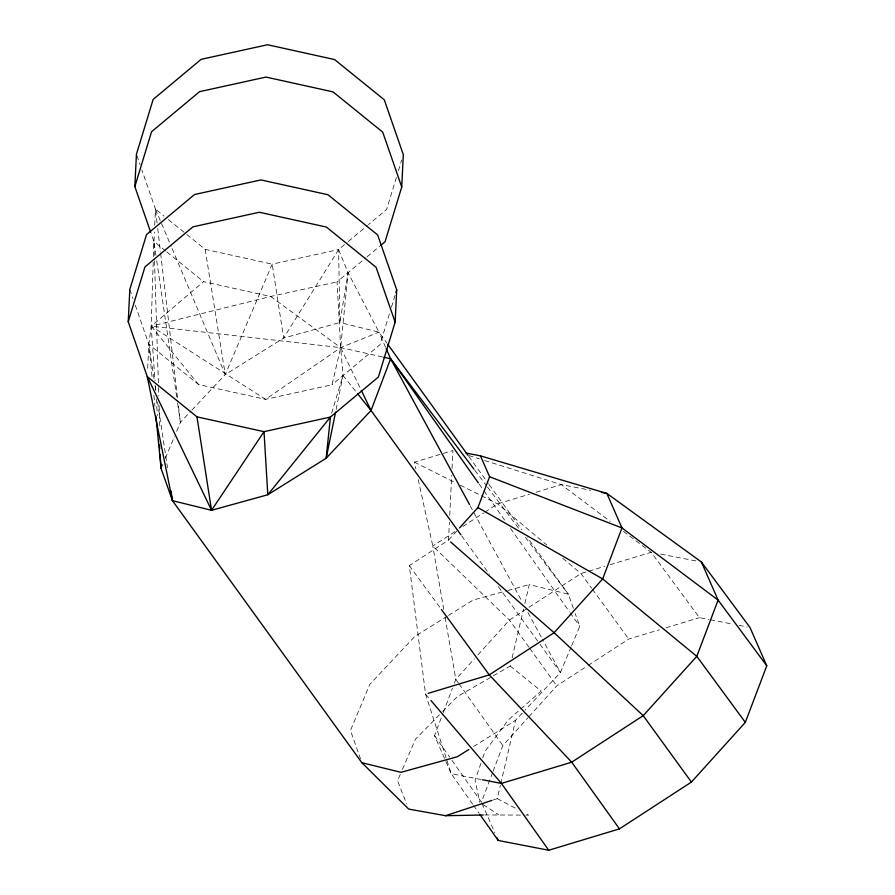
<?xml version="1.0" encoding="UTF-8"?>
<svg xmlns="http://www.w3.org/2000/svg" width="895" height="895" viewBox="0 0 895 895"><rect width="100%" height="100%" fill="white"/><g stroke="black" fill="none" stroke-linecap="round" stroke-linejoin="round"><path stroke-width="0.67" stroke-dasharray="4.47 3.36" d="M153.224 262.291L151.177 326.172L148.861 344.306L147.608 369.892M153.403 256.731L154.354 232.029M154.678 225.294L155.473 209.128L141.869 169.927M446.079 757.785L425.55 694.151L409.317 565.618L448.529 540.11L449.413 522.199M449.749 515.307L451.695 475.334M452.031 468.443L452.915 450.532L414.385 462.178L415.862 468.935M336.128 409.429L343.031 375.531L340.682 347.618L337.035 281.891L366.021 257.693M135.257 305.106L148.861 344.306L198.556 384.537L265.591 399.338L332.011 384.749L340.682 347.618L348.065 272.684L338.623 249.56L347.148 242.444M493.279 799.962L497.251 798.653L500.406 785.139M500.73 783.785L515.565 720.274L524.157 711.133M493.346 675.803L510.217 666.059L510.855 663.34M512.119 657.903L523.564 609.003M524.839 603.577L529.292 584.558L568.347 594.179L573.359 608.343M331.609 413.177L343.031 375.531L356.613 392.491M396.395 177.389L386.606 209.486L368.483 224.623M398.432 170.71L401.698 160.015M389.381 313.91L380.006 344.664L332.011 384.749M391.417 307.22L395.087 295.193M480.962 763.178L475.088 780.261L479.865 802.491M482.774 757.92L485.034 751.352L508.203 720.061L541.162 691.063L510.217 666.059M444.535 758.468L434.522 735.612L442.756 713.886M443.238 712.61L452.434 688.322M454.369 683.209L455.823 679.372L474.305 658.91M492.619 772.553L481.409 802.144L450.42 758.166M493.111 771.266L502.845 745.546L527.949 717.756M161.078 468.465L163.226 463.341M165.374 458.206L174.503 436.413M176.651 431.289L180.398 422.317L190.903 411.141M571.155 646.895L560.427 672.537L525.108 710.115M571.692 645.608L579.747 626.377L575.183 613.5M191.854 410.123L225.26 374.58L272.203 264.159L338.623 249.56L339.899 322.513L378.954 332.146L387.121 343.434M400.278 774.443L397.548 780.742L406.654 803.923M402.448 769.398L415.515 739.147L441.705 712.487M338.623 249.56L283.637 338.053L225.26 374.58L171.706 247.602M448.529 540.11L456.797 530.959M477.997 654.816L509.412 620.045L527.871 608.041M528.878 716.727L556.768 685.85L586.952 666.216M442.667 711.503L457.211 696.702L492.149 676.508M382.523 356.96L340.682 347.618L270.626 296.48L203.59 281.679L151.177 326.172L154.969 380.576M348.222 241.549L367.42 225.518M367.073 256.809L379.748 246.226M454.794 531.719L432.8 546.028L443.719 609.26M462.894 526.45L483.736 512.902M484.889 512.141L497.631 503.863L529.482 494.23M529.023 607.28L580.922 573.527L587.556 571.513M588.104 665.466L628.737 639.041L659.425 629.767M447.343 616.163L414.653 636.613L369.792 684.351L350.471 730.499L360.506 758.837M448.507 615.424L473.03 600.086L506.514 590.845M473.533 746.575L515.565 720.274M385.622 347.361L378.954 332.146L340.682 347.618L265.591 399.338L151.177 326.172L270.626 296.48L337.035 281.891M536.116 492.228L561.333 484.609L590.789 490.303M588.888 571.122L604.796 566.311M610.099 564.7L651.202 552.282L699.454 617.662L709.008 619.519M666.093 627.742L699.454 617.662M507.857 590.476L529.292 584.558M484.676 814.976L524.537 815.076M525.891 815.099L528.621 815.132L524.996 813.231M660.7 554.117L697.339 561.221M710.373 619.776L732.222 624.016M739.046 625.337L747.235 626.925M481.062 779.489L451.214 773.705L445.095 759.732M186.798 234.49L205.168 249.358L272.203 264.159L283.637 338.053L339.899 322.513L348.065 272.684L378.954 332.146M468.779 455.51L479.362 458.844M484.642 460.5L561.333 484.609L610.155 521.371M414.385 462.178L455.387 482.707M460.354 485.191L480.235 495.148M481.476 495.774L497.631 503.863L546.755 544.943M497.251 798.653L515.352 808.163M483.177 804.639L498.638 814.718M623.468 531.395L651.202 552.282M157.084 222.967L155.473 209.128L164.109 216.12M168.439 219.622L185.724 233.617M165.776 251.07L153.884 241.449L151.165 233.617M166.85 251.942L203.59 281.679M562.776 558.335L580.922 573.527L591.64 588.205M425.55 694.151L430.07 699.465M198.556 384.537L151.177 326.172L340.682 347.618L360.719 389.112M474.853 470.345L486.645 485.963M487.484 487.07L518.653 528.352M525.387 537.28L568.347 594.179L527.524 537.705M592.468 589.335L628.737 639.041M409.317 565.618L440.642 608.421M468.756 456.383L488.346 483.49M489.162 484.62L521.819 529.795M461.652 535.87L489.408 574.266M498.381 586.695L539.204 643.169M540.021 644.299L560.427 672.537L542.515 639.444M529.012 647.275L509.412 620.045L432.8 546.028L417.652 477.057M529.829 648.405L556.768 685.85M458.218 682.74L455.823 679.372L445.139 617.516M459.012 683.858L502.845 745.546M479.149 484.038L483.177 489.733M483.982 490.874L505.709 521.617M510.53 528.453L569.287 611.576M570.081 612.717L579.747 626.377M434.522 735.612L449.626 757.036M472.717 804.258L451.214 773.705L446.504 759.117M473.511 805.388L479.093 813.309M470.222 505.854L521.953 601.451M527.927 612.482L541.855 638.213M481.969 803.419L494.845 832.797M155.473 209.128L171.158 246.326M136.879 155.551L140.056 164.702M129.82 289.421L132.986 298.572M205.168 249.358L225.26 374.58M154.041 378.596L148.861 344.306L152.251 378.798M155.07 385.454L155.909 390.936M157.565 401.911L167.51 467.749M155.909 255.254L153.884 241.449L154.466 259.561M156.726 260.781L177.367 401.609M177.568 402.985L180.398 422.317L178.295 404.316M157.733 228.505L160.485 252.043M160.652 253.43L177.646 398.778M153.884 395.344L154.969 406.386M155.35 386.159L155.641 390.343M156.233 398.711L157.397 415.459M154.511 260.948L158.482 386.293M158.527 387.692L158.784 396.049M159.097 405.793L159.757 426.68"/><path stroke-width="1.34" d="M483.278 815.009L445.587 815.703L408.679 809.08L361.871 762.708L172.478 500.674L147.283 376.627L196.978 416.857L264.014 431.658L267.795 494.756L326.172 458.229L330.423 417.07L264.014 431.658L211.544 510.295L147.283 376.627L128.231 321.752L129.82 289.421L146.534 234.602L194.517 194.528L260.937 179.929L327.973 194.73L377.668 234.96L396.709 289.846L395.131 322.166L378.417 376.996L330.423 417.07L267.795 494.756L211.544 510.295L172.478 500.674L161.078 468.465L155.92 416.041M150.718 232.308L134.843 186.574L136.432 154.242L153.146 99.423L201.129 59.338L267.549 44.75L334.585 59.551L384.279 99.781L403.321 154.667L401.743 186.988L385.029 241.807L380.811 245.342M335.569 412.136L326.172 458.229L371.033 410.492L390.623 358.772L386.181 348.625M134.843 186.574L151.557 131.744L199.551 91.67L265.96 77.071L333.007 91.872L382.702 132.102L401.743 186.988M128.231 321.752L144.945 266.923L192.94 226.849L259.349 212.249L326.395 227.061L376.09 267.292L395.131 322.166M395.903 292.52L396.709 289.846M459.549 527.916L477.908 507.577L489.599 476.744L480.447 455.857L466.026 453.071M479.888 814.439L498.213 840.461L548.736 850.25L619.452 828.871L691.41 782.073L745.334 722.366L766.769 665.779L749.976 627.451L701.411 562.004L606.855 493.425L480.447 455.857M468.868 749.495L457.188 756.801L400.926 772.329L361.871 762.708M445.587 815.703L491.959 800.399M428.202 693.345L489.263 674.886L554.094 632.72L602.671 578.931L621.98 527.949L606.855 493.425L601.496 492.384M482.427 779.746L501.424 783.427L571.704 762.182L643.214 715.664L696.802 656.337L718.103 600.097L701.411 562.004M383.877 357.262L390.623 358.772L474.014 469.226M489.599 476.744L621.98 527.949L718.103 600.097L766.769 665.779M477.908 507.577L602.671 578.931L696.802 656.337L745.334 722.366M450.621 541.945L554.094 632.72L643.214 715.664L691.41 782.073M430.965 700.528L501.424 783.427L548.736 850.25M357.463 393.543L371.033 410.492L460.835 534.74M441.459 609.551L489.263 674.886L571.704 762.182L619.452 828.871M387.938 344.564L467.94 455.253M478.344 482.897L390.623 358.772L469.551 504.623M361.323 390.377L371.033 410.492M497.083 837.91L498.213 840.461M196.978 416.857L211.544 510.295M171.034 491.064L172.478 500.674M159.433 444.748L159.724 448.932M160.115 454.515L161.078 468.465L160.955 464.292"/></g></svg>
